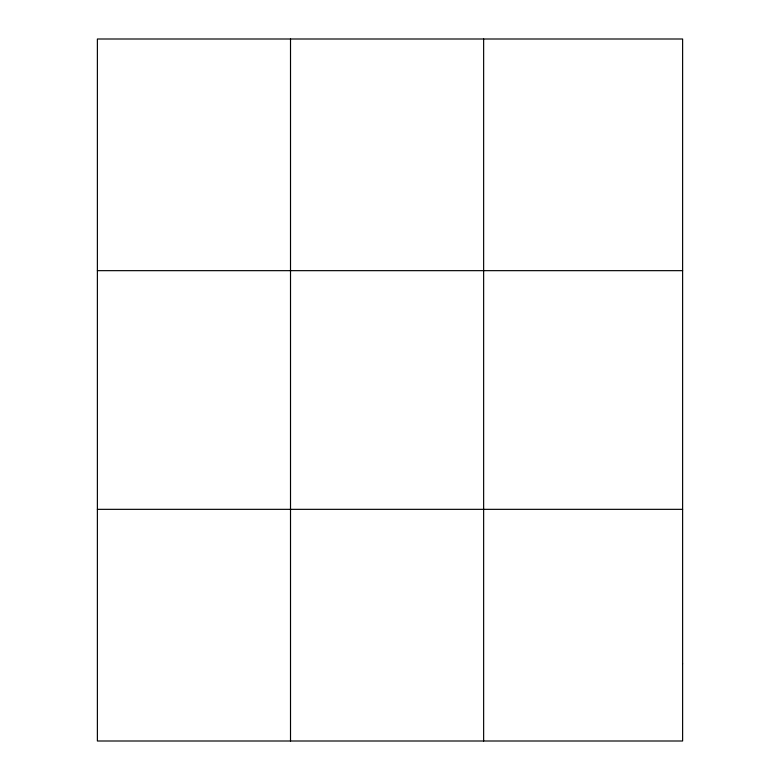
<?xml version="1.0" encoding="UTF-8"?>
<svg xmlns="http://www.w3.org/2000/svg" width="780" height="780" viewBox="0 0 780 780"><rect width="100%" height="100%" fill="white"/><g stroke="black" fill="none" stroke-linecap="round" stroke-linejoin="round"><path stroke-width="1.17" d="M290.511 741L290.511 39M483.639 741L483.639 39M97.383 270.66L682.617 270.66M97.383 509.34L682.617 509.34M682.617 663.78L682.617 741L97.383 741L97.383 39L682.617 39L682.617 663.78"/></g></svg>
